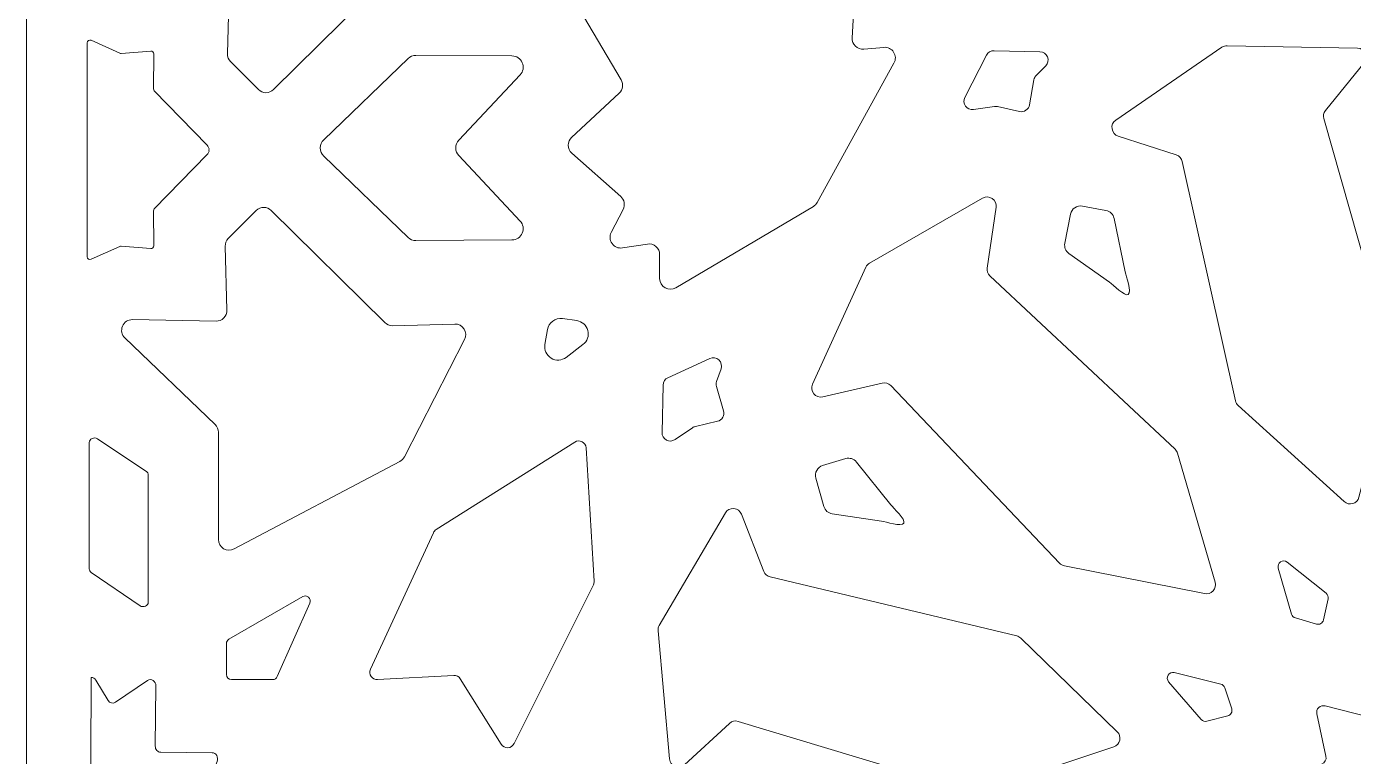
# Model space of a CAD drawing. Header units: millimetres. Extents: x -250 to 250, y -250 to 250.
# Drawn here: x -250 to -14, y 12.5 to 142.2 of the extents above; entities that cross this region are included whole.
import ezdxf

# ---------------------------------------------------------------- set-up
doc = ezdxf.new("R2010")
doc.units = ezdxf.units.MM
doc.header["$MEASUREMENT"] = 0
doc.layers.add('layer 1', color=7, linetype='Continuous')

msp = doc.modelspace()

# ---------------------------------------------------------------- linework, layer by layer
at = {"layer": 'layer 1', "color": 250, "lineweight": 9}
for points, knots in [([(-250, 250), (-250, 250), (250, 250), (250, 250), (250, 250), (250, -250), (250, -250), (250, -250), (-250, -250), (-250, -250), (-250, -250), (-250, 250), (-250, 250)], [0, 0, 0, 0, 0.25, 0.25, 0.25, 0.5, 0.5, 0.5, 0.75, 0.75, 0.75, 1, 1, 1, 1]), ([(-212.7012, 191.215), (-212.7012, 191.215), (-183.2095, 175.6367), (-183.2095, 175.6367), (-182.85, 175.4467), (-182.5925, 175.1865), (-182.4068, 174.8247), (-182.4068, 174.8247), (-171.7096, 153.9995), (-171.7096, 153.9995), (-171.3942, 153.3857), (-171.4239, 152.7043), (-171.7911, 152.1201), (-172.1584, 151.536), (-172.7598, 151.214), (-173.4497, 151.2321), (-173.4497, 151.2321), (-184.5167, 151.5235), (-184.5167, 151.5235), (-185.0533, 151.5375), (-185.5201, 151.3529), (-185.9021, 150.9755), (-185.9021, 150.9755), (-206.0752, 131.0439), (-206.0752, 131.0439), (-206.8167, 130.3113), (-208.0169, 130.3147), (-208.7541, 131.0519), (-208.7541, 131.0519), (-213.7192, 136.017), (-213.7192, 136.017), (-214.1024, 136.4002), (-214.2902, 136.8721), (-214.275, 137.4138), (-214.275, 137.4138), (-213.9567, 148.7616), (-213.9567, 148.7616), (-213.9417, 149.3001), (-214.1269, 149.7692), (-214.506, 150.1518), (-214.885, 150.5345), (-215.3522, 150.7244), (-215.8909, 150.7145), (-215.8909, 150.7145), (-230.7493, 150.4427), (-230.7493, 150.4427), (-231.5467, 150.4281), (-232.2355, 150.8797), (-232.5401, 151.6168), (-232.8446, 152.3541), (-232.6755, 153.1599), (-232.1001, 153.7126), (-232.1001, 153.7126), (-216.0724, 169.1077), (-216.0724, 169.1077), (-215.6853, 169.4796), (-215.4885, 169.9414), (-215.4885, 170.4782), (-215.4885, 170.4782), (-215.4884, 189.5351), (-215.4884, 189.5351), (-215.4885, 190.2201), (-215.1561, 190.8086), (-214.5694, 191.1624), (-213.9825, 191.516), (-213.3069, 191.5349), (-212.7012, 191.215)], [0, 0, 0, 0, 0.04545455, 0.04545455, 0.04545455, 0.09090909, 0.09090909, 0.09090909, 0.13636364, 0.13636364, 0.13636364, 0.18181818, 0.18181818, 0.18181818, 0.22727273, 0.22727273, 0.22727273, 0.27272727, 0.27272727, 0.27272727, 0.31818182, 0.31818182, 0.31818182, 0.36363636, 0.36363636, 0.36363636, 0.40909091, 0.40909091, 0.40909091, 0.45454545, 0.45454545, 0.45454545, 0.5, 0.5, 0.5, 0.54545455, 0.54545455, 0.54545455, 0.59090909, 0.59090909, 0.59090909, 0.63636364, 0.63636364, 0.63636364, 0.68181818, 0.68181818, 0.68181818, 0.72727273, 0.72727273, 0.72727273, 0.77272727, 0.77272727, 0.77272727, 0.81818182, 0.81818182, 0.81818182, 0.86363636, 0.86363636, 0.86363636, 0.90909091, 0.90909091, 0.90909091, 0.95454545, 0.95454545, 0.95454545, 1, 1, 1, 1]), ([(-153.0656, 122.5565), (-153.0656, 122.5565), (-144.6115, 130.4067), (-144.6115, 130.4067), (-143.9497, 131.0212), (-143.8087, 131.9868), (-144.2672, 132.7649), (-144.2672, 132.7649), (-157.4589, 155.1507), (-157.4589, 155.1507), (-157.8993, 155.898), (-157.7905, 156.8141), (-157.1874, 157.4376), (-156.5843, 158.061), (-155.6723, 158.2001), (-154.9108, 157.7847), (-154.9108, 157.7847), (-133.1007, 145.8883), (-133.1007, 145.8883), (-132.3476, 145.4775), (-131.4484, 145.608), (-130.8432, 146.216), (-130.8432, 146.216), (-121.9705, 155.1284), (-121.9705, 155.1284), (-121.5832, 155.5175), (-121.1036, 155.7067), (-120.555, 155.687), (-120.0063, 155.6673), (-119.5416, 155.4441), (-119.1832, 155.0282), (-119.1832, 155.0282), (-111.7965, 146.456), (-111.7965, 146.456), (-111.2741, 145.8498), (-110.4748, 145.6378), (-109.7207, 145.9054), (-109.7207, 145.9054), (-105.4248, 147.4297), (-105.4248, 147.4297), (-104.8082, 147.6485), (-104.1776, 147.5533), (-103.653, 147.1623), (-103.1285, 146.7713), (-102.8571, 146.1942), (-102.8906, 145.5408), (-102.8906, 145.5408), (-103.1624, 140.2395), (-103.1624, 140.2395), (-103.1915, 139.6712), (-102.9941, 139.1705), (-102.5849, 138.7751), (-102.1756, 138.3797), (-101.6686, 138.1995), (-101.1016, 138.2481), (-101.1016, 138.2481), (-97.5588, 138.5518), (-97.5588, 138.5518), (-96.8415, 138.6133), (-96.1946, 138.2972), (-95.8024, 137.6934), (-95.4101, 137.0897), (-95.3841, 136.3703), (-95.7318, 135.7398), (-95.7318, 135.7398), (-109.3733, 111.0001), (-109.3733, 111.0001), (-109.545, 110.6887), (-109.7652, 110.4619), (-110.0714, 110.2811), (-110.0714, 110.2811), (-134.5378, 95.8343), (-134.5378, 95.8343), (-135.1417, 95.4777), (-135.8378, 95.4726), (-136.4468, 95.8203), (-137.0559, 96.168), (-137.4054, 96.77), (-137.4054, 97.4713), (-137.4054, 97.4713), (-137.4054, 101.7149), (-137.4054, 101.7149), (-137.4054, 102.2893), (-137.6327, 102.7837), (-138.0687, 103.1577), (-138.5046, 103.5317), (-139.0278, 103.6811), (-139.5955, 103.5938), (-139.5955, 103.5938), (-144.0364, 102.9105), (-144.0364, 102.9105), (-144.7608, 102.799), (-145.4401, 103.084), (-145.8683, 103.6788), (-146.2966, 104.2737), (-146.3511, 105.0084), (-146.0154, 105.66), (-146.0154, 105.66), (-143.9038, 109.7591), (-143.9038, 109.7591), (-143.5, 110.5429), (-143.6742, 111.4704), (-144.3349, 112.0542), (-144.3349, 112.0542), (-153.0309, 119.739), (-153.0309, 119.739), (-153.4478, 120.1075), (-153.666, 120.5837), (-153.6729, 121.1401), (-153.6797, 121.6964), (-153.4733, 122.1779), (-153.0656, 122.5565)], [0, 0, 0, 0, 0.02702703, 0.02702703, 0.02702703, 0.05405405, 0.05405405, 0.05405405, 0.08108108, 0.08108108, 0.08108108, 0.10810811, 0.10810811, 0.10810811, 0.13513514, 0.13513514, 0.13513514, 0.16216216, 0.16216216, 0.16216216, 0.18918919, 0.18918919, 0.18918919, 0.21621622, 0.21621622, 0.21621622, 0.24324324, 0.24324324, 0.24324324, 0.27027027, 0.27027027, 0.27027027, 0.2972973, 0.2972973, 0.2972973, 0.32432432, 0.32432432, 0.32432432, 0.35135135, 0.35135135, 0.35135135, 0.37837838, 0.37837838, 0.37837838, 0.40540541, 0.40540541, 0.40540541, 0.43243243, 0.43243243, 0.43243243, 0.45945946, 0.45945946, 0.45945946, 0.48648649, 0.48648649, 0.48648649, 0.51351351, 0.51351351, 0.51351351, 0.54054054, 0.54054054, 0.54054054, 0.56756757, 0.56756757, 0.56756757, 0.59459459, 0.59459459, 0.59459459, 0.62162162, 0.62162162, 0.62162162, 0.64864865, 0.64864865, 0.64864865, 0.67567568, 0.67567568, 0.67567568, 0.7027027, 0.7027027, 0.7027027, 0.72972973, 0.72972973, 0.72972973, 0.75675676, 0.75675676, 0.75675676, 0.78378378, 0.78378378, 0.78378378, 0.81081081, 0.81081081, 0.81081081, 0.83783784, 0.83783784, 0.83783784, 0.86486486, 0.86486486, 0.86486486, 0.89189189, 0.89189189, 0.89189189, 0.91891892, 0.91891892, 0.91891892, 0.94594595, 0.94594595, 0.94594595, 0.97297297, 0.97297297, 0.97297297, 1, 1, 1, 1]), ([(-217.5561, 120.2935), (-217.4763, 120.4828), (-217.7222, 121.0449), (-217.8656, 121.192), (-217.8656, 121.192), (-227.2785, 130.8448), (-227.2785, 130.8448), (-227.3742, 130.943), (-227.4218, 131.0615), (-227.4205, 131.1986), (-227.4205, 131.1986), (-227.3616, 137.3921), (-227.3616, 137.3921), (-227.3602, 137.5374), (-227.414, 137.663), (-227.5202, 137.7623), (-227.6264, 137.8615), (-227.7554, 137.9067), (-227.9003, 137.8954), (-227.9003, 137.8954), (-233.1823, 137.4846), (-233.1823, 137.4846), (-233.2697, 137.4778), (-233.3461, 137.4911), (-233.4261, 137.527), (-233.4261, 137.527), (-238.4914, 139.8036), (-238.4914, 139.8036), (-238.6508, 139.8752), (-238.8213, 139.8623), (-238.968, 139.7674), (-239.1147, 139.6725), (-239.1964, 139.5223), (-239.1964, 139.3476), (-239.1964, 139.3476), (-239.1964, 120.8429), (-239.1964, 120.8429), (-239.1964, 120.2502), (-239.1964, 120.4356), (-239.1964, 119.8429), (-239.1964, 119.8429), (-239.1964, 101.3382), (-239.1964, 101.3382), (-239.1964, 101.1635), (-239.1147, 101.0133), (-238.968, 100.9184), (-238.8213, 100.8235), (-238.6508, 100.8106), (-238.4914, 100.8822), (-238.4914, 100.8822), (-233.4261, 103.1588), (-233.4261, 103.1588), (-233.3461, 103.1947), (-233.2697, 103.208), (-233.1823, 103.2012), (-233.1823, 103.2012), (-227.9003, 102.7904), (-227.9003, 102.7904), (-227.7554, 102.7791), (-227.6264, 102.8243), (-227.5202, 102.9235), (-227.414, 103.0228), (-227.3602, 103.1484), (-227.3616, 103.2937), (-227.3616, 103.2937), (-227.4205, 109.4872), (-227.4205, 109.4872), (-227.4218, 109.6243), (-227.3742, 109.7428), (-227.2785, 109.841), (-227.2785, 109.841), (-217.8656, 119.4938), (-217.8656, 119.4938), (-217.7223, 119.6409), (-217.4763, 120.1042), (-217.5561, 120.2935)], [0, 0, 0, 0, 0.04, 0.04, 0.04, 0.08, 0.08, 0.08, 0.12, 0.12, 0.12, 0.16, 0.16, 0.16, 0.2, 0.2, 0.2, 0.24, 0.24, 0.24, 0.28, 0.28, 0.28, 0.32, 0.32, 0.32, 0.36, 0.36, 0.36, 0.4, 0.4, 0.4, 0.44, 0.44, 0.44, 0.48, 0.48, 0.48, 0.52, 0.52, 0.52, 0.56, 0.56, 0.56, 0.6, 0.6, 0.6, 0.64, 0.64, 0.64, 0.68, 0.68, 0.68, 0.72, 0.72, 0.72, 0.76, 0.76, 0.76, 0.8, 0.8, 0.8, 0.84, 0.84, 0.84, 0.88, 0.88, 0.88, 0.92, 0.92, 0.92, 0.96, 0.96, 0.96, 1, 1, 1, 1]), ([(-173.1378, 119.3052), (-173.1378, 119.3052), (-162.2208, 107.6896), (-162.2208, 107.6896), (-161.6639, 107.097), (-161.5196, 106.2788), (-161.8402, 105.5314), (-162.1608, 104.784), (-162.8532, 104.3247), (-163.6664, 104.3199), (-163.6664, 104.3199), (-180.7546, 104.2194), (-180.7546, 104.2194), (-181.2968, 104.2162), (-181.7645, 104.4034), (-182.1548, 104.7798), (-182.1548, 104.7798), (-197.142, 119.2354), (-197.142, 119.2354), (-197.5475, 119.6265), (-197.7536, 120.1115), (-197.7536, 120.6749), (-197.7536, 121.2383), (-197.5475, 121.7232), (-197.142, 122.1144), (-197.142, 122.1144), (-182.1548, 136.57), (-182.1548, 136.57), (-181.7645, 136.9464), (-181.2968, 137.1336), (-180.7546, 137.1304), (-180.7546, 137.1304), (-163.6664, 137.0299), (-163.6664, 137.0299), (-162.8532, 137.0251), (-162.1608, 136.5658), (-161.8402, 135.8184), (-161.5196, 135.071), (-161.6639, 134.2528), (-162.2208, 133.6602), (-162.2208, 133.6602), (-173.1378, 122.0446), (-173.1378, 122.0446), (-173.8624, 121.2736), (-173.8624, 120.0762), (-173.1378, 119.3052)], [0, 0, 0, 0, 0.06666667, 0.06666667, 0.06666667, 0.13333333, 0.13333333, 0.13333333, 0.2, 0.2, 0.2, 0.26666667, 0.26666667, 0.26666667, 0.33333333, 0.33333333, 0.33333333, 0.4, 0.4, 0.4, 0.46666667, 0.46666667, 0.46666667, 0.53333333, 0.53333333, 0.53333333, 0.6, 0.6, 0.6, 0.66666667, 0.66666667, 0.66666667, 0.73333333, 0.73333333, 0.73333333, 0.8, 0.8, 0.8, 0.86666667, 0.86666667, 0.86666667, 0.93333333, 0.93333333, 0.93333333, 1, 1, 1, 1]), ([(-83.1358, 129.6449), (-83.1358, 129.6449), (-79.283, 137.1578), (-79.283, 137.1578), (-79.0187, 137.6732), (-78.5157, 137.973), (-77.9365, 137.9602), (-77.9365, 137.9602), (-69.768, 137.7785), (-69.768, 137.7785), (-69.164, 137.7651), (-68.6554, 137.413), (-68.4305, 136.8522), (-68.2055, 136.2915), (-68.3296, 135.6855), (-68.7567, 135.2584), (-68.7567, 135.2584), (-70.4444, 133.571), (-70.4444, 133.571), (-70.6687, 133.3465), (-70.8006, 133.0928), (-70.855, 132.7799), (-70.855, 132.7799), (-71.6258, 128.3471), (-71.6258, 128.3471), (-71.6974, 127.9352), (-71.9105, 127.6072), (-72.2573, 127.3742), (-72.6044, 127.1412), (-72.9887, 127.0682), (-73.397, 127.1579), (-73.397, 127.1579), (-77.3454, 128.0247), (-77.3454, 128.0247), (-77.5264, 128.0644), (-77.6873, 128.0705), (-77.8708, 128.0442), (-77.8708, 128.0442), (-81.6132, 127.5095), (-81.6132, 127.5095), (-82.1735, 127.4296), (-82.6956, 127.6531), (-83.0242, 128.1139), (-83.3528, 128.5747), (-83.3941, 129.1412), (-83.1358, 129.6449)], [0, 0, 0, 0, 0.06666667, 0.06666667, 0.06666667, 0.13333333, 0.13333333, 0.13333333, 0.2, 0.2, 0.2, 0.26666667, 0.26666667, 0.26666667, 0.33333333, 0.33333333, 0.33333333, 0.4, 0.4, 0.4, 0.46666667, 0.46666667, 0.46666667, 0.53333333, 0.53333333, 0.53333333, 0.6, 0.6, 0.6, 0.66666667, 0.66666667, 0.66666667, 0.73333333, 0.73333333, 0.73333333, 0.8, 0.8, 0.8, 0.86666667, 0.86666667, 0.86666667, 0.93333333, 0.93333333, 0.93333333, 1, 1, 1, 1]), ([(-56.2789, 125.6156), (-56.2789, 125.6156), (-37.4223, 138.5654), (-37.4223, 138.5654), (-37.1347, 138.7629), (-36.8333, 138.8531), (-36.4845, 138.8463), (-36.4845, 138.8463), (-13.3049, 138.3919), (-13.3049, 138.3919), (-12.6772, 138.3796), (-12.1462, 138.0326), (-11.8829, 137.4626), (-11.6196, 136.8926), (-11.6996, 136.2634), (-12.0972, 135.7774), (-12.0972, 135.7774), (-19.006, 127.3332), (-19.006, 127.3332), (-19.3484, 126.9147), (-19.4547, 126.4008), (-19.3066, 125.8808), (-19.3066, 125.8808), (-6.9563, 82.5257), (-6.9563, 82.5257), (-6.8739, 82.2366), (-6.8713, 81.9692), (-6.948, 81.6785), (-6.948, 81.6785), (-13.0431, 58.5876), (-13.0431, 58.5876), (-13.1899, 58.0315), (-13.5846, 57.6247), (-14.136, 57.4612), (-14.6874, 57.2977), (-15.24, 57.4237), (-15.6662, 57.8099), (-15.6662, 57.8099), (-34.5049, 74.8824), (-34.5049, 74.8824), (-34.7608, 75.1143), (-34.9174, 75.3834), (-34.9925, 75.7205), (-34.9925, 75.7205), (-44.4724, 118.2522), (-44.4724, 118.2522), (-44.5992, 118.821), (-44.9871, 119.2472), (-45.5415, 119.4269), (-45.5415, 119.4269), (-55.8661, 122.7728), (-55.8661, 122.7728), (-56.4606, 122.9654), (-56.8671, 123.4473), (-56.9569, 124.0658), (-57.0468, 124.6842), (-56.7941, 125.2618), (-56.2789, 125.6156)], [0, 0, 0, 0, 0.05263158, 0.05263158, 0.05263158, 0.10526316, 0.10526316, 0.10526316, 0.15789474, 0.15789474, 0.15789474, 0.21052632, 0.21052632, 0.21052632, 0.26315789, 0.26315789, 0.26315789, 0.31578947, 0.31578947, 0.31578947, 0.36842105, 0.36842105, 0.36842105, 0.42105263, 0.42105263, 0.42105263, 0.47368421, 0.47368421, 0.47368421, 0.52631579, 0.52631579, 0.52631579, 0.57894737, 0.57894737, 0.57894737, 0.63157895, 0.63157895, 0.63157895, 0.68421053, 0.68421053, 0.68421053, 0.73684211, 0.73684211, 0.73684211, 0.78947368, 0.78947368, 0.78947368, 0.84210526, 0.84210526, 0.84210526, 0.89473684, 0.89473684, 0.89473684, 0.94736842, 0.94736842, 0.94736842, 1, 1, 1, 1]), ([(-110.2232, 78.6638), (-110.2232, 78.6638), (-100.7295, 99.4759), (-100.7295, 99.4759), (-100.5846, 99.7933), (-100.3728, 100.0259), (-100.0702, 100.1997), (-100.0702, 100.1997), (-79.9675, 111.7486), (-79.9675, 111.7486), (-79.4231, 112.0612), (-78.7892, 112.0374), (-78.27, 111.6844), (-77.7507, 111.3314), (-77.4953, 110.7509), (-77.5857, 110.1295), (-77.5857, 110.1295), (-79.1586, 99.3331), (-79.1586, 99.3331), (-79.2366, 98.798), (-79.063, 98.3028), (-78.6682, 97.9333), (-78.6682, 97.9333), (-45.7525, 67.1316), (-45.7525, 67.1316), (-45.5329, 66.9263), (-45.393, 66.6984), (-45.3089, 66.4097), (-45.3089, 66.4097), (-38.6407, 43.4777), (-38.6407, 43.4777), (-38.4803, 42.9255), (-38.6091, 42.3735), (-38.9974, 41.9493), (-39.3859, 41.5253), (-39.9244, 41.3487), (-40.4887, 41.4601), (-40.4887, 41.4601), (-65.4296, 46.3915), (-65.4296, 46.3915), (-65.7684, 46.4584), (-66.0413, 46.6085), (-66.2793, 46.8588), (-66.2793, 46.8588), (-96.3106, 78.433), (-96.3106, 78.433), (-96.7121, 78.8552), (-97.2642, 79.0208), (-97.832, 78.8893), (-97.832, 78.8893), (-108.4052, 76.4397), (-108.4052, 76.4397), (-109.0139, 76.2986), (-109.6106, 76.5023), (-110.006, 76.9862), (-110.4016, 77.47), (-110.4824, 78.0953), (-110.2232, 78.6638)], [0, 0, 0, 0, 0.05263158, 0.05263158, 0.05263158, 0.10526316, 0.10526316, 0.10526316, 0.15789474, 0.15789474, 0.15789474, 0.21052632, 0.21052632, 0.21052632, 0.26315789, 0.26315789, 0.26315789, 0.31578947, 0.31578947, 0.31578947, 0.36842105, 0.36842105, 0.36842105, 0.42105263, 0.42105263, 0.42105263, 0.47368421, 0.47368421, 0.47368421, 0.52631579, 0.52631579, 0.52631579, 0.57894737, 0.57894737, 0.57894737, 0.63157895, 0.63157895, 0.63157895, 0.68421053, 0.68421053, 0.68421053, 0.73684211, 0.73684211, 0.73684211, 0.78947368, 0.78947368, 0.78947368, 0.84210526, 0.84210526, 0.84210526, 0.89473684, 0.89473684, 0.89473684, 0.94736842, 0.94736842, 0.94736842, 1, 1, 1, 1]), ([(-213.0979, 49.3947), (-213.0979, 49.3947), (-183.6062, 64.9729), (-183.6062, 64.9729), (-183.2468, 65.1628), (-182.9893, 65.4232), (-182.8036, 65.7849), (-182.8036, 65.7849), (-172.1064, 86.6101), (-172.1064, 86.6101), (-171.7911, 87.2238), (-171.8207, 87.9054), (-172.1881, 88.4896), (-172.5553, 89.0737), (-173.1567, 89.3957), (-173.8464, 89.3776), (-173.8464, 89.3776), (-184.9134, 89.0863), (-184.9134, 89.0863), (-185.45, 89.0722), (-185.917, 89.2567), (-186.2988, 89.6341), (-186.2988, 89.6341), (-206.472, 109.5658), (-206.472, 109.5658), (-207.2135, 110.2984), (-208.4138, 110.2949), (-209.1509, 109.5578), (-209.1509, 109.5578), (-214.116, 104.5927), (-214.116, 104.5927), (-214.4992, 104.2095), (-214.687, 103.7376), (-214.6718, 103.1959), (-214.6718, 103.1959), (-214.3536, 91.8481), (-214.3536, 91.8481), (-214.3385, 91.3096), (-214.5239, 90.8406), (-214.9028, 90.4579), (-215.2819, 90.0752), (-215.749, 89.8853), (-216.2877, 89.8952), (-216.2877, 89.8952), (-231.1462, 90.167), (-231.1462, 90.167), (-231.9436, 90.1816), (-232.6323, 89.73), (-232.9369, 88.9928), (-233.2414, 88.2556), (-233.0723, 87.4497), (-232.497, 86.8971), (-232.497, 86.8971), (-216.4691, 71.5018), (-216.4691, 71.5018), (-216.0821, 71.1301), (-215.8853, 70.6683), (-215.8853, 70.1316), (-215.8853, 70.1316), (-215.8853, 51.0747), (-215.8853, 51.0747), (-215.8853, 50.3896), (-215.553, 49.8011), (-214.9662, 49.4473), (-214.3793, 49.0938), (-213.7038, 49.0747), (-213.0979, 49.3947)], [0, 0, 0, 0, 0.04545455, 0.04545455, 0.04545455, 0.09090909, 0.09090909, 0.09090909, 0.13636364, 0.13636364, 0.13636364, 0.18181818, 0.18181818, 0.18181818, 0.22727273, 0.22727273, 0.22727273, 0.27272727, 0.27272727, 0.27272727, 0.31818182, 0.31818182, 0.31818182, 0.36363636, 0.36363636, 0.36363636, 0.40909091, 0.40909091, 0.40909091, 0.45454545, 0.45454545, 0.45454545, 0.5, 0.5, 0.5, 0.54545455, 0.54545455, 0.54545455, 0.59090909, 0.59090909, 0.59090909, 0.63636364, 0.63636364, 0.63636364, 0.68181818, 0.68181818, 0.68181818, 0.72727273, 0.72727273, 0.72727273, 0.77272727, 0.77272727, 0.77272727, 0.81818182, 0.81818182, 0.81818182, 0.86363636, 0.86363636, 0.86363636, 0.90909091, 0.90909091, 0.90909091, 0.95454545, 0.95454545, 0.95454545, 1, 1, 1, 1]), ([(-65.3483, 103.7355), (-65.3483, 103.7355), (-64.3291, 108.9164), (-64.3291, 108.9164), (-64.139, 109.8828), (-63.2025, 110.519), (-62.234, 110.3396), (-62.234, 110.3396), (-58.0298, 109.561), (-58.0298, 109.561), (-57.2959, 109.4251), (-56.7472, 108.8887), (-56.5947, 108.1581), (-56.5947, 108.1581), (-54.6055, 98.6268), (-54.6055, 98.6268), (-54.451, 97.8867), (-53.4271, 95.0488), (-54.0599, 94.635), (-54.6927, 94.2212), (-56.7962, 96.3529), (-57.4123, 96.7911), (-57.4123, 96.7911), (-64.6249, 101.9201), (-64.6249, 101.9201), (-65.2151, 102.3398), (-65.4881, 103.0248), (-65.3483, 103.7355)], [0, 0, 0, 0, 0.11111111, 0.11111111, 0.11111111, 0.22222222, 0.22222222, 0.22222222, 0.33333333, 0.33333333, 0.33333333, 0.44444444, 0.44444444, 0.44444444, 0.55555556, 0.55555556, 0.55555556, 0.66666667, 0.66666667, 0.66666667, 0.77777778, 0.77777778, 0.77777778, 0.88888889, 0.88888889, 0.88888889, 1, 1, 1, 1]), ([(-157.3668, 88.3766), (-157.3668, 88.3766), (-157.8138, 85.7463), (-157.8138, 85.7463), (-157.9803, 84.7649), (-157.5531, 83.8309), (-156.7016, 83.3154), (-155.85, 82.8003), (-154.8246, 82.8547), (-154.0324, 83.4576), (-154.0324, 83.4576), (-151.0433, 85.7323), (-151.0433, 85.7323), (-150.2637, 86.3258), (-149.9358, 87.2765), (-150.1836, 88.224), (-150.4316, 89.1719), (-151.1827, 89.8402), (-152.1531, 89.976), (-152.1531, 89.976), (-154.6955, 90.3317), (-154.6955, 90.3317), (-155.967, 90.5094), (-157.1516, 89.6428), (-157.3668, 88.3766)], [0, 0, 0, 0, 0.125, 0.125, 0.125, 0.25, 0.25, 0.25, 0.375, 0.375, 0.375, 0.5, 0.5, 0.5, 0.625, 0.625, 0.625, 0.75, 0.75, 0.75, 0.875, 0.875, 0.875, 1, 1, 1, 1]), ([(-136.9746, 70.0914), (-136.9746, 70.0914), (-136.7862, 78.5325), (-136.7862, 78.5325), (-136.7733, 79.1115), (-136.4516, 79.6008), (-135.9248, 79.842), (-135.9248, 79.842), (-128.4957, 83.2428), (-128.4957, 83.2428), (-127.9464, 83.4943), (-127.3351, 83.3995), (-126.8881, 82.993), (-126.441, 82.5867), (-126.2882, 81.9873), (-126.4861, 81.4166), (-126.4861, 81.4166), (-127.2684, 79.1619), (-127.2684, 79.1619), (-127.3722, 78.862), (-127.3802, 78.5762), (-127.2926, 78.2709), (-127.2926, 78.2709), (-126.0519, 73.946), (-126.0519, 73.946), (-125.9366, 73.5442), (-125.9852, 73.1561), (-126.1956, 72.7951), (-126.4062, 72.434), (-126.7202, 72.2006), (-127.1267, 72.1032), (-127.1267, 72.1032), (-131.0576, 71.1602), (-131.0576, 71.1602), (-131.2378, 71.1169), (-131.3852, 71.0522), (-131.5389, 70.9485), (-131.5389, 70.9485), (-134.6729, 68.8344), (-134.6729, 68.8344), (-135.1421, 68.518), (-135.7094, 68.4913), (-136.2062, 68.7625), (-136.7029, 69.0337), (-136.9873, 69.5254), (-136.9746, 70.0914)], [0, 0, 0, 0, 0.06666667, 0.06666667, 0.06666667, 0.13333333, 0.13333333, 0.13333333, 0.2, 0.2, 0.2, 0.26666667, 0.26666667, 0.26666667, 0.33333333, 0.33333333, 0.33333333, 0.4, 0.4, 0.4, 0.46666667, 0.46666667, 0.46666667, 0.53333333, 0.53333333, 0.53333333, 0.6, 0.6, 0.6, 0.66666667, 0.66666667, 0.66666667, 0.73333333, 0.73333333, 0.73333333, 0.8, 0.8, 0.8, 0.86666667, 0.86666667, 0.86666667, 0.93333333, 0.93333333, 0.93333333, 1, 1, 1, 1]), ([(-228.3594, 39.9258), (-228.3594, 39.9258), (-228.3594, 62.7049), (-228.3594, 62.7049), (-228.3594, 62.8732), (-228.4417, 63.018), (-228.5953, 63.1201), (-228.5953, 63.1201), (-237.3975, 68.9697), (-237.3975, 68.9697), (-237.6763, 69.155), (-238.0283, 69.1846), (-238.3427, 69.0492), (-238.657, 68.9138), (-238.8436, 68.6523), (-238.8436, 68.347), (-238.8436, 68.347), (-238.8436, 45.8401), (-238.8436, 45.8401), (-238.8436, 45.5909), (-238.7236, 45.3764), (-238.4982, 45.223), (-238.4982, 45.223), (-229.814, 39.3086), (-229.814, 39.3086), (-229.5363, 39.1195), (-229.1822, 39.087), (-228.8652, 39.2214), (-228.5482, 39.3559), (-228.3594, 39.6188), (-228.3594, 39.9258)], [0, 0, 0, 0, 0.1, 0.1, 0.1, 0.2, 0.2, 0.2, 0.3, 0.3, 0.3, 0.4, 0.4, 0.4, 0.5, 0.5, 0.5, 0.6, 0.6, 0.6, 0.7, 0.7, 0.7, 0.8, 0.8, 0.8, 0.9, 0.9, 0.9, 1, 1, 1, 1]), ([(-150.4989, 67.3874), (-150.4989, 67.3874), (-149.0613, 43.6771), (-149.0613, 43.6771), (-149.0468, 43.4383), (-149.0894, 43.2303), (-149.1963, 43.0165), (-149.1963, 43.0165), (-163.3075, 14.7977), (-163.3075, 14.7977), (-163.5236, 14.3656), (-163.926, 14.1033), (-164.4083, 14.08), (-164.8908, 14.0566), (-165.3166, 14.2789), (-165.5733, 14.6881), (-165.5733, 14.6881), (-172.8643, 26.3118), (-172.8643, 26.3118), (-173.1225, 26.7235), (-173.5524, 26.9462), (-174.0376, 26.9195), (-174.0376, 26.9195), (-187.5642, 26.1775), (-187.5642, 26.1775), (-188.0328, 26.1515), (-188.4477, 26.3569), (-188.7117, 26.745), (-188.9753, 27.1332), (-189.0135, 27.5948), (-188.8171, 28.0207), (-188.8171, 28.0207), (-177.6372, 52.2749), (-177.6372, 52.2749), (-177.5272, 52.5133), (-177.3723, 52.69), (-177.1505, 52.8302), (-177.1505, 52.8302), (-152.4924, 68.4084), (-152.4924, 68.4084), (-152.0926, 68.6612), (-151.6252, 68.6823), (-151.2043, 68.4667), (-150.7833, 68.251), (-150.5275, 67.8595), (-150.4989, 67.3874)], [0, 0, 0, 0, 0.06666667, 0.06666667, 0.06666667, 0.13333333, 0.13333333, 0.13333333, 0.2, 0.2, 0.2, 0.26666667, 0.26666667, 0.26666667, 0.33333333, 0.33333333, 0.33333333, 0.4, 0.4, 0.4, 0.46666667, 0.46666667, 0.46666667, 0.53333333, 0.53333333, 0.53333333, 0.6, 0.6, 0.6, 0.66666667, 0.66666667, 0.66666667, 0.73333333, 0.73333333, 0.73333333, 0.8, 0.8, 0.8, 0.86666667, 0.86666667, 0.86666667, 0.93333333, 0.93333333, 0.93333333, 1, 1, 1, 1]), ([(-108.1861, 56.9327), (-108.1861, 56.9327), (-109.6349, 62.0102), (-109.6349, 62.0102), (-109.9052, 62.9573), (-109.3605, 63.9499), (-108.4164, 64.2306), (-108.4164, 64.2306), (-104.3181, 65.4495), (-104.3181, 65.4495), (-103.6027, 65.6623), (-102.8701, 65.4341), (-102.402, 64.8529), (-102.402, 64.8529), (-96.2952, 57.2693), (-96.2952, 57.2693), (-95.8209, 56.6805), (-93.6183, 54.6189), (-93.9936, 53.9625), (-94.369, 53.3062), (-97.2119, 54.2478), (-97.9599, 54.3579), (-97.9599, 54.3579), (-106.7161, 55.645), (-106.7161, 55.645), (-107.4326, 55.7503), (-107.9873, 56.2362), (-108.1861, 56.9327)], [0, 0, 0, 0, 0.11111111, 0.11111111, 0.11111111, 0.22222222, 0.22222222, 0.22222222, 0.33333333, 0.33333333, 0.33333333, 0.44444444, 0.44444444, 0.44444444, 0.55555556, 0.55555556, 0.55555556, 0.66666667, 0.66666667, 0.66666667, 0.77777778, 0.77777778, 0.77777778, 0.88888889, 0.88888889, 0.88888889, 1, 1, 1, 1]), ([(-135.6432, 12.0762), (-135.6432, 12.0762), (-137.6884, 34.8599), (-137.6884, 34.8599), (-137.7195, 35.2074), (-137.6504, 35.5142), (-137.4735, 35.8151), (-137.4735, 35.8151), (-125.7162, 55.7966), (-125.7162, 55.7966), (-125.3976, 56.3376), (-124.8349, 56.6305), (-124.2091, 56.5805), (-123.5833, 56.5307), (-123.0741, 56.1525), (-122.8453, 55.5677), (-122.8453, 55.5677), (-118.8712, 45.4069), (-118.8712, 45.4069), (-118.6743, 44.9032), (-118.2784, 44.5586), (-117.7526, 44.4329), (-117.7526, 44.4329), (-73.909, 33.9477), (-73.909, 33.9477), (-73.6166, 33.8781), (-73.3823, 33.7492), (-73.1665, 33.5399), (-73.1665, 33.5399), (-56.027, 16.9092), (-56.027, 16.9092), (-55.6143, 16.5087), (-55.4531, 15.9653), (-55.5807, 15.4045), (-55.7086, 14.8439), (-56.0893, 14.4239), (-56.6348, 14.2416), (-56.6348, 14.2416), (-80.7496, 6.189), (-80.7496, 6.189), (-81.0773, 6.0796), (-81.3885, 6.0751), (-81.7193, 6.1747), (-81.7193, 6.1747), (-123.438, 18.7582), (-123.438, 18.7582), (-123.9958, 18.9266), (-124.5576, 18.7974), (-124.9859, 18.4023), (-124.9859, 18.4023), (-132.9629, 11.0427), (-132.9629, 11.0427), (-133.4222, 10.619), (-134.0415, 10.5009), (-134.6245, 10.7258), (-135.2077, 10.9505), (-135.5873, 11.454), (-135.6432, 12.0762)], [0, 0, 0, 0, 0.05263158, 0.05263158, 0.05263158, 0.10526316, 0.10526316, 0.10526316, 0.15789474, 0.15789474, 0.15789474, 0.21052632, 0.21052632, 0.21052632, 0.26315789, 0.26315789, 0.26315789, 0.31578947, 0.31578947, 0.31578947, 0.36842105, 0.36842105, 0.36842105, 0.42105263, 0.42105263, 0.42105263, 0.47368421, 0.47368421, 0.47368421, 0.52631579, 0.52631579, 0.52631579, 0.57894737, 0.57894737, 0.57894737, 0.63157895, 0.63157895, 0.63157895, 0.68421053, 0.68421053, 0.68421053, 0.73684211, 0.73684211, 0.73684211, 0.78947368, 0.78947368, 0.78947368, 0.84210526, 0.84210526, 0.84210526, 0.89473684, 0.89473684, 0.89473684, 0.94736842, 0.94736842, 0.94736842, 1, 1, 1, 1]), ([(-18.8744, 41.5295), (-18.8744, 41.5295), (-25.806, 47.0644), (-25.806, 47.0644), (-26.1522, 47.3409), (-26.6179, 47.3608), (-26.9864, 47.1147), (-27.355, 46.8686), (-27.5151, 46.431), (-27.3925, 46.0052), (-27.3925, 46.0052), (-25.0344, 37.8174), (-25.0344, 37.8174), (-24.9364, 37.4771), (-24.6908, 37.2311), (-24.3506, 37.1328), (-24.3506, 37.1328), (-20.5895, 36.0453), (-20.5895, 36.0453), (-20.3133, 35.9654), (-20.0457, 35.9999), (-19.7987, 36.1472), (-19.5517, 36.2945), (-19.3942, 36.5135), (-19.3332, 36.7945), (-19.3332, 36.7945), (-18.5208, 40.5348), (-18.5208, 40.5348), (-18.438, 40.9158), (-18.5697, 41.2862), (-18.8744, 41.5295)], [0, 0, 0, 0, 0.1, 0.1, 0.1, 0.2, 0.2, 0.2, 0.3, 0.3, 0.3, 0.4, 0.4, 0.4, 0.5, 0.5, 0.5, 0.6, 0.6, 0.6, 0.7, 0.7, 0.7, 0.8, 0.8, 0.8, 0.9, 0.9, 0.9, 1, 1, 1, 1]), ([(-206.2375, 26.1902), (-206.2375, 26.1902), (-213.5574, 26.1902), (-213.5574, 26.1902), (-214.0531, 26.1902), (-214.4574, 26.5945), (-214.4574, 27.0901), (-214.4574, 27.0901), (-214.4574, 32.5677), (-214.4574, 32.5677), (-214.4574, 32.8982), (-214.2936, 33.1819), (-214.0074, 33.3471), (-214.0074, 33.3471), (-200.8839, 40.924), (-200.8839, 40.924), (-200.5405, 41.1222), (-200.1266, 41.0788), (-199.8319, 40.8136), (-199.5371, 40.5484), (-199.4504, 40.1413), (-199.6115, 39.779), (-199.6115, 39.779), (-205.415, 26.7246), (-205.415, 26.7246), (-205.5628, 26.3923), (-205.8738, 26.1902), (-206.2375, 26.1902)], [0, 0, 0, 0, 0.11111111, 0.11111111, 0.11111111, 0.22222222, 0.22222222, 0.22222222, 0.33333333, 0.33333333, 0.33333333, 0.44444444, 0.44444444, 0.44444444, 0.55555556, 0.55555556, 0.55555556, 0.66666667, 0.66666667, 0.66666667, 0.77777778, 0.77777778, 0.77777778, 0.88888889, 0.88888889, 0.88888889, 1, 1, 1, 1]), ([(-19.396, -23.0248), (-19.396, -23.0248), (-11.2383, -20.4637), (-11.2383, -20.4637), (-10.922, -20.3644), (-10.6143, -20.392), (-10.3207, -20.546), (-10.0271, -20.7), (-9.8295, -20.9374), (-9.7314, -21.2541), (-9.7314, -21.2541), (-7.6905, -27.8408), (-7.6905, -27.8408), (-7.5703, -28.2288), (-7.2922, -28.5083), (-6.9048, -28.6306), (-6.5175, -28.7529), (-6.1293, -28.6836), (-5.8081, -28.435), (-5.8081, -28.435), (0.2251, -23.7641), (0.2251, -23.7641), (0.691, -23.4034), (1.3355, -23.4296), (1.7705, -23.8271), (1.7705, -23.8271), (7.2554, -28.8392), (7.2554, -28.8392), (7.5723, -29.1288), (7.9837, -29.2254), (8.3964, -29.1071), (8.8092, -28.9888), (9.1069, -28.6889), (9.2223, -28.2754), (9.2223, -28.2754), (11.5403, -19.9694), (11.5403, -19.9694), (11.6308, -19.6451), (11.8265, -19.399), (12.1221, -19.2378), (12.4177, -19.0766), (12.7306, -19.0454), (13.0522, -19.1449), (13.0522, -19.1449), (20.9114, -21.5775), (20.9114, -21.5775), (21.34, -21.7102), (21.7749, -21.6072), (22.0985, -21.2964), (22.422, -20.9856), (22.5425, -20.5553), (22.4272, -20.1217), (22.4272, -20.1217), (20.4956, -12.8552), (20.4956, -12.8552), (20.3328, -12.2426), (20.6718, -11.6113), (21.2724, -11.4087), (21.2724, -11.4087), (29.1414, -8.7541), (29.1414, -8.7541), (29.5656, -8.611), (29.8574, -8.2741), (29.9386, -7.8339), (30.0197, -7.3936), (29.8673, -6.9749), (29.522, -6.6899), (29.522, -6.6899), (23.8419, -2.0016), (23.8419, -2.0016), (23.5761, -1.7822), (23.4293, -1.4942), (23.4078, -1.1502), (23.3863, -0.8062), (23.4962, -0.5021), (23.7326, -0.2514), (23.7326, -0.2514), (30.1339, 6.5377), (30.1339, 6.5377), (30.4384, 6.8607), (30.5384, 7.29), (30.4081, 7.7143), (30.2777, 8.1386), (29.9539, 8.4377), (29.5206, 8.534), (29.5206, 8.534), (20.9539, 10.4377), (20.9539, 10.4377), (20.6136, 10.5133), (20.3493, 10.7071), (20.1748, 11.0089), (20.0002, 11.3107), (19.9642, 11.6365), (20.0684, 11.9692), (20.0684, 11.9692), (22.4386, 19.5356), (22.4386, 19.5356), (22.5751, 19.9713), (22.4671, 20.4153), (22.1459, 20.7397), (21.8246, 21.0641), (21.3816, 21.1764), (20.9446, 21.0441), (20.9446, 21.0441), (14.2052, 19.0046), (14.2052, 19.0046), (13.5746, 18.8138), (12.9048, 19.1696), (12.71, 19.799), (12.71, 19.799), (10.1735, 27.9939), (10.1735, 27.9939), (10.0493, 28.3952), (9.7546, 28.682), (9.35, 28.7953), (8.9455, 28.9086), (8.5447, 28.8166), (8.2301, 28.5381), (8.2301, 28.5381), (2.3927, 23.3705), (2.3927, 23.3705), (1.9192, 22.9513), (1.2054, 22.9701), (0.7545, 23.4136), (0.7545, 23.4136), (-5.1543, 29.2255), (-5.1543, 29.2255), (-5.4574, 29.5236), (-5.8594, 29.6359), (-6.2732, 29.538), (-6.6869, 29.4401), (-6.9959, 29.1595), (-7.1332, 28.7571), (-7.1332, 28.7571), (-9.9962, 20.3655), (-9.9962, 20.3655), (-10.1984, 19.7728), (-10.8167, 19.4363), (-11.4242, 19.5882), (-11.4242, 19.5882), (-19.0649, 21.4984), (-19.0649, 21.4984), (-19.4791, 21.602), (-19.8844, 21.4933), (-20.1913, 21.1964), (-20.4982, 20.8996), (-20.6201, 20.498), (-20.5303, 20.0806), (-20.5303, 20.0806), (-18.9127, 12.5631), (-18.9127, 12.5631), (-18.7836, 11.9631), (-19.1214, 11.3686), (-19.7029, 11.1724), (-19.7029, 11.1724), (-27.8832, 8.4129), (-27.8832, 8.4129), (-28.2834, 8.2779), (-28.5638, 7.9733), (-28.6652, 7.5632), (-28.7666, 7.1532), (-28.6606, 6.753), (-28.3694, 6.447), (-28.3694, 6.447), (-22.616, 0.401), (-22.616, 0.401), (-22.1872, -0.0496), (-22.1718, -0.7466), (-22.5804, -1.2157), (-22.5804, -1.2157), (-27.747, -7.1478), (-27.747, -7.1478), (-28.0266, -7.4689), (-28.1142, -7.8778), (-27.9907, -8.2852), (-27.8671, -8.6926), (-27.5671, -8.984), (-27.1562, -9.0956), (-27.1562, -9.0956), (-19.4377, -11.192), (-19.4377, -11.192), (-18.8034, -11.3643), (-18.4245, -12.0182), (-18.5904, -12.6542), (-18.5904, -12.6542), (-20.9178, -21.5758), (-20.9178, -21.5758), (-21.031, -22.0098), (-20.9087, -22.4394), (-20.5839, -22.7487), (-20.2591, -23.058), (-19.8239, -23.1591), (-19.396, -23.0248)], [0, 0, 0, 0, 0.015625, 0.015625, 0.015625, 0.03125, 0.03125, 0.03125, 0.046875, 0.046875, 0.046875, 0.0625, 0.0625, 0.0625, 0.078125, 0.078125, 0.078125, 0.09375, 0.09375, 0.09375, 0.109375, 0.109375, 0.109375, 0.125, 0.125, 0.125, 0.140625, 0.140625, 0.140625, 0.15625, 0.15625, 0.15625, 0.171875, 0.171875, 0.171875, 0.1875, 0.1875, 0.1875, 0.203125, 0.203125, 0.203125, 0.21875, 0.21875, 0.21875, 0.234375, 0.234375, 0.234375, 0.25, 0.25, 0.25, 0.265625, 0.265625, 0.265625, 0.28125, 0.28125, 0.28125, 0.296875, 0.296875, 0.296875, 0.3125, 0.3125, 0.3125, 0.328125, 0.328125, 0.328125, 0.34375, 0.34375, 0.34375, 0.359375, 0.359375, 0.359375, 0.375, 0.375, 0.375, 0.390625, 0.390625, 0.390625, 0.40625, 0.40625, 0.40625, 0.421875, 0.421875, 0.421875, 0.4375, 0.4375, 0.4375, 0.453125, 0.453125, 0.453125, 0.46875, 0.46875, 0.46875, 0.484375, 0.484375, 0.484375, 0.5, 0.5, 0.5, 0.515625, 0.515625, 0.515625, 0.53125, 0.53125, 0.53125, 0.546875, 0.546875, 0.546875, 0.5625, 0.5625, 0.5625, 0.578125, 0.578125, 0.578125, 0.59375, 0.59375, 0.59375, 0.609375, 0.609375, 0.609375, 0.625, 0.625, 0.625, 0.640625, 0.640625, 0.640625, 0.65625, 0.65625, 0.65625, 0.671875, 0.671875, 0.671875, 0.6875, 0.6875, 0.6875, 0.703125, 0.703125, 0.703125, 0.71875, 0.71875, 0.71875, 0.734375, 0.734375, 0.734375, 0.75, 0.75, 0.75, 0.765625, 0.765625, 0.765625, 0.78125, 0.78125, 0.78125, 0.796875, 0.796875, 0.796875, 0.8125, 0.8125, 0.8125, 0.828125, 0.828125, 0.828125, 0.84375, 0.84375, 0.84375, 0.859375, 0.859375, 0.859375, 0.875, 0.875, 0.875, 0.890625, 0.890625, 0.890625, 0.90625, 0.90625, 0.90625, 0.921875, 0.921875, 0.921875, 0.9375, 0.9375, 0.9375, 0.953125, 0.953125, 0.953125, 0.96875, 0.96875, 0.96875, 0.984375, 0.984375, 0.984375, 1, 1, 1, 1]), ([(-213.796, -1.2209), (-213.796, -1.2209), (-219.2763, 3.4966), (-219.2763, 3.4966), (-219.5245, 3.7103), (-217.6318, 7.6195), (-217.5149, 7.9271), (-217.5149, 7.9271), (-216.0985, 11.6527), (-216.0985, 11.6527), (-215.9657, 12.0018), (-215.9947, 12.3707), (-216.1798, 12.6884), (-216.3648, 13.006), (-216.6541, 13.1834), (-216.992, 13.1863), (-216.992, 13.1863), (-226.1338, 13.2644), (-226.1338, 13.2644), (-226.4042, 13.2667), (-226.6362, 13.3772), (-226.8255, 13.594), (-227.015, 13.8109), (-227.109, 14.0735), (-227.1061, 14.3773), (-227.1061, 14.3773), (-227.0028, 25.0664), (-227.0028, 25.0664), (-226.9989, 25.4764), (-227.1793, 25.8305), (-227.496, 26.0341), (-227.8128, 26.2376), (-228.1759, 26.2329), (-228.4883, 26.0212), (-228.4883, 26.0212), (-234.1922, 22.1563), (-234.1922, 22.1563), (-234.639, 21.8536), (-235.2173, 21.9967), (-235.5097, 22.4824), (-235.5097, 22.4824), (-237.6804, 26.0891), (-237.6804, 26.0891), (-237.8682, 26.4012), (-238.1566, 26.5733), (-238.4919, 26.5733), (-238.4919, 26.5733), (-238.6242, -2.4135), (-238.6242, -2.4135), (-238.6242, -2.4135), (-238.5979, -2.4135), (-238.5979, -2.4135), (-238.5979, -2.4135), (-238.478, -28.6733), (-238.478, -28.6733), (-238.1427, -28.6733), (-237.8543, -28.5012), (-237.6665, -28.1891), (-237.6665, -28.1891), (-235.4958, -24.5824), (-235.4958, -24.5824), (-235.2034, -24.0967), (-234.6251, -23.9536), (-234.1783, -24.2563), (-234.1783, -24.2563), (-228.4744, -28.1212), (-228.4744, -28.1212), (-228.162, -28.3329), (-227.7989, -28.3376), (-227.4821, -28.1341), (-227.1654, -27.9305), (-226.985, -27.5764), (-226.9889, -27.1664), (-226.9889, -27.1664), (-227.0922, -16.4773), (-227.0922, -16.4773), (-227.0951, -16.1735), (-227.0011, -15.9109), (-226.8116, -15.694), (-226.6223, -15.4772), (-226.3903, -15.3667), (-226.1199, -15.3644), (-226.1199, -15.3644), (-216.9781, -15.2863), (-216.9781, -15.2863), (-216.6402, -15.2834), (-216.3509, -15.106), (-216.1659, -14.7884), (-215.9808, -14.4707), (-215.9518, -14.1018), (-216.0846, -13.7527), (-216.0846, -13.7527), (-217.501, -10.0271), (-217.501, -10.0271), (-217.6178, -9.7195), (-219.5182, -5.8013), (-219.2624, -5.5966), (-219.2624, -5.5966), (-213.796, -1.2209), (-213.796, -1.2209)], [0, 0, 0, 0, 0.03030303, 0.03030303, 0.03030303, 0.06060606, 0.06060606, 0.06060606, 0.09090909, 0.09090909, 0.09090909, 0.12121212, 0.12121212, 0.12121212, 0.15151515, 0.15151515, 0.15151515, 0.18181818, 0.18181818, 0.18181818, 0.21212121, 0.21212121, 0.21212121, 0.24242424, 0.24242424, 0.24242424, 0.27272727, 0.27272727, 0.27272727, 0.3030303, 0.3030303, 0.3030303, 0.33333333, 0.33333333, 0.33333333, 0.36363636, 0.36363636, 0.36363636, 0.39393939, 0.39393939, 0.39393939, 0.42424242, 0.42424242, 0.42424242, 0.45454545, 0.45454545, 0.45454545, 0.48484848, 0.48484848, 0.48484848, 0.51515152, 0.51515152, 0.51515152, 0.54545455, 0.54545455, 0.54545455, 0.57575758, 0.57575758, 0.57575758, 0.60606061, 0.60606061, 0.60606061, 0.63636364, 0.63636364, 0.63636364, 0.66666667, 0.66666667, 0.66666667, 0.6969697, 0.6969697, 0.6969697, 0.72727273, 0.72727273, 0.72727273, 0.75757576, 0.75757576, 0.75757576, 0.78787879, 0.78787879, 0.78787879, 0.81818182, 0.81818182, 0.81818182, 0.84848485, 0.84848485, 0.84848485, 0.87878788, 0.87878788, 0.87878788, 0.90909091, 0.90909091, 0.90909091, 0.93939394, 0.93939394, 0.93939394, 0.96969697, 0.96969697, 0.96969697, 1, 1, 1, 1]), ([(-41.0835, 19.0814), (-41.0835, 19.0814), (-46.888, 25.7888), (-46.888, 25.7888), (-47.178, 26.1238), (-47.2163, 26.5883), (-46.985, 26.9663), (-46.7537, 27.3443), (-46.3227, 27.5216), (-45.8923, 27.4159), (-45.8923, 27.4159), (-37.6177, 25.3833), (-37.6177, 25.3833), (-37.2739, 25.2989), (-37.0183, 25.0631), (-36.9067, 24.7271), (-36.9067, 24.7271), (-35.6714, 21.0119), (-35.6714, 21.0119), (-35.5806, 20.739), (-35.6045, 20.4703), (-35.7419, 20.2177), (-35.8793, 19.9651), (-36.092, 19.7991), (-36.3703, 19.727), (-36.3703, 19.727), (-40.0756, 18.7673), (-40.0756, 18.7673), (-40.453, 18.6696), (-40.8284, 18.7866), (-41.0835, 19.0814)], [0, 0, 0, 0, 0.1, 0.1, 0.1, 0.2, 0.2, 0.2, 0.3, 0.3, 0.3, 0.4, 0.4, 0.4, 0.5, 0.5, 0.5, 0.6, 0.6, 0.6, 0.7, 0.7, 0.7, 0.8, 0.8, 0.8, 0.9, 0.9, 0.9, 1, 1, 1, 1])]:
    msp.add_open_spline(points, degree=3, knots=knots, dxfattribs=at)

doc.saveas('drawing.dxf')
